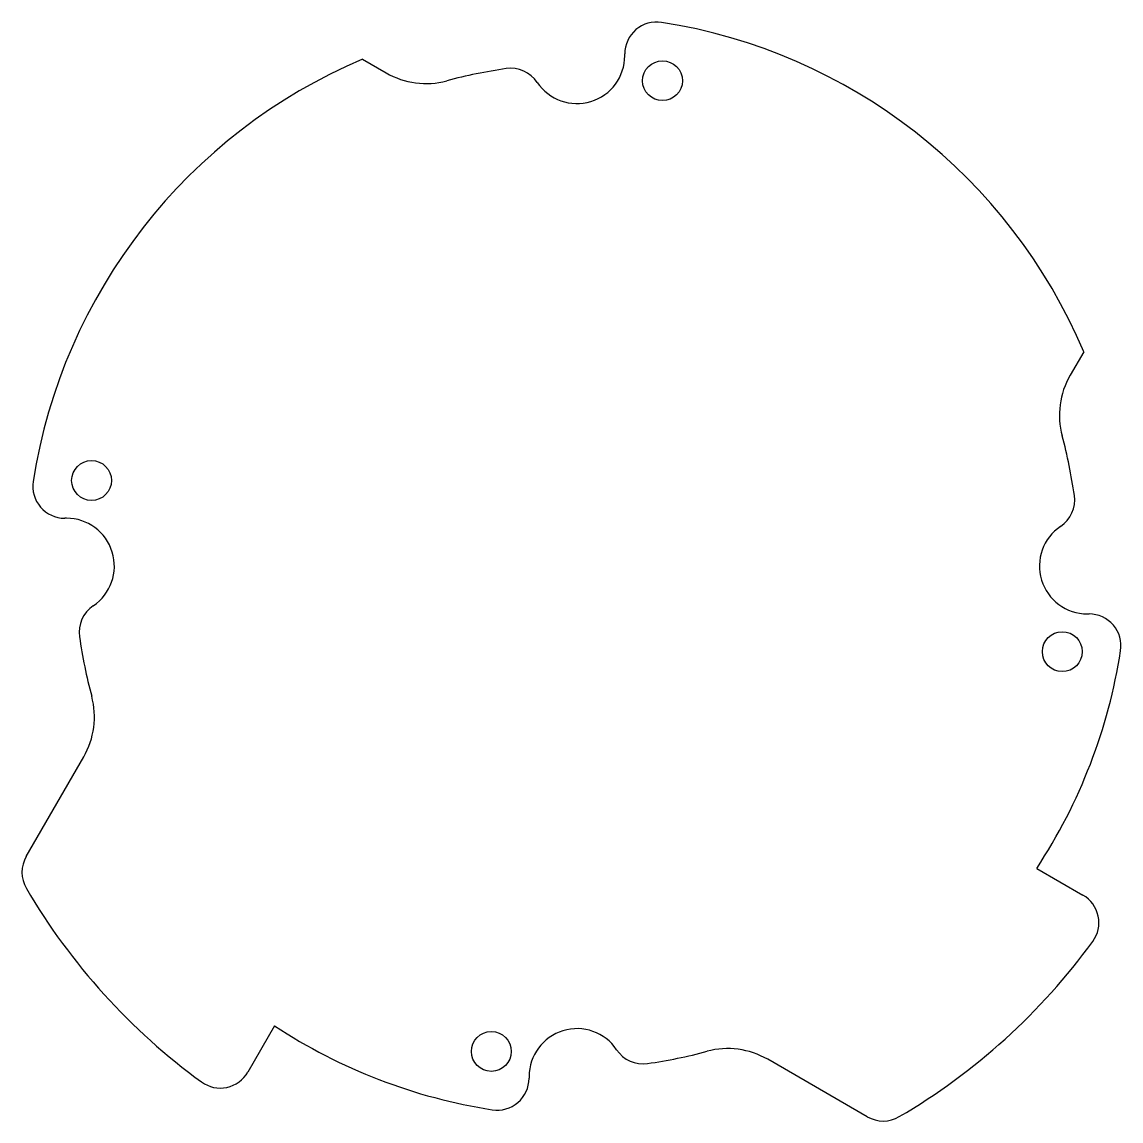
# Model space of a CAD drawing. Header units: millimetres. Extents: x 15.2 to 84.1, y 15.2 to 84.1.
import ezdxf

# ---------------------------------------------------------------- set-up
doc = ezdxf.new("R2010")
doc.units = ezdxf.units.MM
doc.header["$LTSCALE"] = 30.734
doc.layers.get('0').update_dxf_attribs({"linetype": 'CONTINUOUS'})
doc.layers.add('1__AXES', color=7, linetype='CONTINUOUS')

msp = doc.modelspace()

# ---------------------------------------------------------------- linework, layer by layer
at = {"color": 7, "linetype": 'CONTINUOUS'}
for p, q in [((53, 82), (53, 82.113)), ((36.563, 81.776), (38.04, 80.923)), ((81.776, 63.437), (80.923, 61.96)), ((18, 53), (17.887, 53)), ((82, 47), (82.113, 47)), ((15.475, 31.801), (19.077, 38.04)), ((78.828, 31.047), (81.726, 29.374)), ((31.047, 21.172), (29.374, 18.274)), ((68.199, 15.475), (61.96, 19.077)), ((47, 18), (47, 17.887))]:
    msp.add_line(p, q, dxfattribs=at)
for centre, radius, start, end in [((55, 82.113), 2, 81.15012, 180), ((50, 50), 34.5, 22.92223, 81.15012), ((50, 82), 3, 213.9586, 360), ((50, 50), 34.5, 112.92223, 171.15012), ((40.54, 85.253), 5, 240, 285.02086), ((50, 50), 31.5, 98.0816, 105.02086), ((45.853, 79.207), 2, 33.9586, 98.0816), ((85.253, 59.46), 5, 150, 195.02086), ((50, 50), 31.5, 8.0816, 15.02086), ((17.887, 55), 2, 171.15012, 270), ((79.207, 54.147), 2, 303.9586, 8.0816), ((18, 50), 3, 303.9586, 90), ((82, 50), 3, 123.9586, 270), ((20.793, 45.853), 2, 123.9586, 188.0816), ((82.113, 45), 2, 351.15012, 90), ((50, 50), 31.5, 188.0816, 195.02086), ((50, 50), 34.5, 326.67664, 351.15012), ((14.747, 40.54), 5, 330, 15.02086), ((17.207, 30.801), 2, 150, 210.3476), ((50, 50), 40, 210.3476, 233.95767), ((80.726, 27.641), 2, 323.95767, 60), ((50, 50), 40, 300.3476, 323.95767), ((50, 50), 34.5, 236.67664, 261.15012), ((50, 18), 3, 33.9586, 180), ((54.147, 20.793), 2, 213.9586, 278.0816), ((50, 50), 31.5, 278.0816, 285.02086), ((59.46, 14.747), 5, 60, 105.02086), ((27.641, 19.274), 2, 233.95767, 330), ((45, 17.887), 2, 261.15012, 360), ((69.199, 17.207), 2, 240, 300.3476)]:
    msp.add_arc(centre, radius, start, end, dxfattribs=at)
at = {"layer": '1__AXES', "color": 7, "linetype": 'CONTINUOUS'}
for centre in [(55.366, 80.431), (19.569, 55.366), (80.431, 44.634), (44.634, 19.569)]:
    msp.add_circle(centre, 1.25, dxfattribs=at)

doc.saveas('drawing.dxf')
